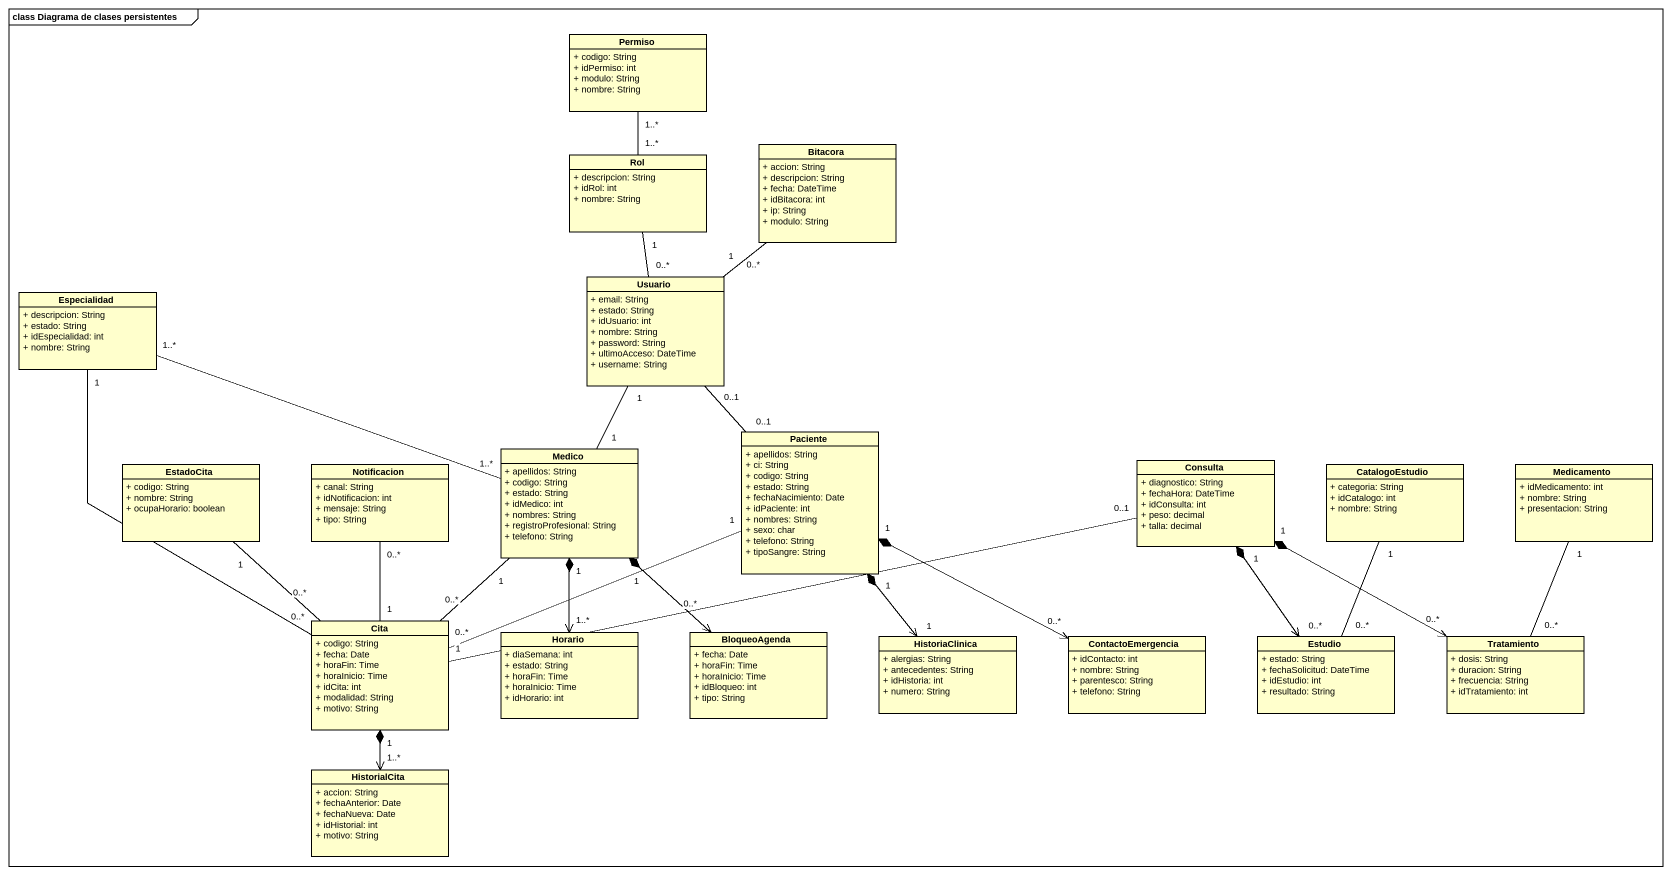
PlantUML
@startuml
mainframe class Diagrama de clases persistentes
hide circle
hide empty members
skinparam classAttributeIconSize 0
class Permiso {
  + codigo: String
  + idPermiso: int
  + modulo: String
  + nombre: String
}
class Rol {
  + descripcion: String
  + idRol: int
  + nombre: String
}
class Bitacora {
  + accion: String
  + descripcion: String
  + fecha: DateTime
  + idBitacora: int
  + ip: String
  + modulo: String
}
class Especialidad {
  + descripcion: String
  + estado: String
  + idEspecialidad: int
  + nombre: String
}
class Usuario {
  + email: String
  + estado: String
  + idUsuario: int
  + nombre: String
  + password: String
  + ultimoAcceso: DateTime
  + username: String
}
class Medico {
  + apellidos: String
  + codigo: String
  + estado: String
  + idMedico: int
  + nombres: String
  + registroProfesional: String
  + telefono: String
}
class Paciente {
  + apellidos: String
  + ci: String
  + codigo: String
  + estado: String
  + fechaNacimiento: Date
  + idPaciente: int
  + nombres: String
  + sexo: char
  + telefono: String
  + tipoSangre: String
}
class EstadoCita {
  + codigo: String
  + nombre: String
  + ocupaHorario: boolean
}
class Notificacion {
  + canal: String
  + idNotificacion: int
  + mensaje: String
  + tipo: String
}
class Consulta {
  + diagnostico: String
  + fechaHora: DateTime
  + idConsulta: int
  + peso: decimal
  + talla: decimal
}
class CatalogoEstudio {
  + categoria: String
  + idCatalogo: int
  + nombre: String
}
class Medicamento {
  + idMedicamento: int
  + nombre: String
  + presentacion: String
}
class Cita {
  + codigo: String
  + fecha: Date
  + horaFin: Time
  + horaInicio: Time
  + idCita: int
  + modalidad: String
  + motivo: String
}
class Horario {
  + diaSemana: int
  + estado: String
  + horaFin: Time
  + horaInicio: Time
  + idHorario: int
}
class BloqueoAgenda {
  + fecha: Date
  + horaFin: Time
  + horaInicio: Time
  + idBloqueo: int
  + tipo: String
}
class HistoriaClinica {
  + alergias: String
  + antecedentes: String
  + idHistoria: int
  + numero: String
}
class ContactoEmergencia {
  + idContacto: int
  + nombre: String
  + parentesco: String
  + telefono: String
}
class Estudio {
  + estado: String
  + fechaSolicitud: DateTime
  + idEstudio: int
  + resultado: String
}
class Tratamiento {
  + dosis: String
  + duracion: String
  + frecuencia: String
  + idTratamiento: int
}
class HistorialCita {
  + accion: String
  + fechaAnterior: Date
  + fechaNueva: Date
  + idHistorial: int
  + motivo: String
}
Rol "1..*" -up- "1..*" Permiso
Usuario "0..*" -up- "1" Rol
Usuario "1" -up- "0..*" Bitacora
Medico "1..*" -left- "1..*" Especialidad
Medico "1" -up- "1" Usuario
Paciente "0..1" -up- "0..1" Usuario
Cita "0..*" -up- "1" Especialidad
Cita "0..*" -up- "1" Medico
Cita "0..*" -right- "1" Paciente
Cita "0..*" -up- "1" EstadoCita
Cita "1" -up- "0..*" Notificacion
Cita "1" -right- "0..1" Consulta
Horario "1..*" <-up-* "1" Medico
BloqueoAgenda "0..*" <-up-* "1" Medico
HistoriaClinica "1" <-up-* "1" Paciente
ContactoEmergencia "0..*" <-left-* "1" Paciente
Estudio "0..*" <-up-* "1" Consulta
Estudio "0..*" -up- "1" CatalogoEstudio
Tratamiento "0..*" <-left-* "1" Consulta
Tratamiento "0..*" -up- "1" Medicamento
HistorialCita "1..*" <-up-* "1" Cita
@enduml
